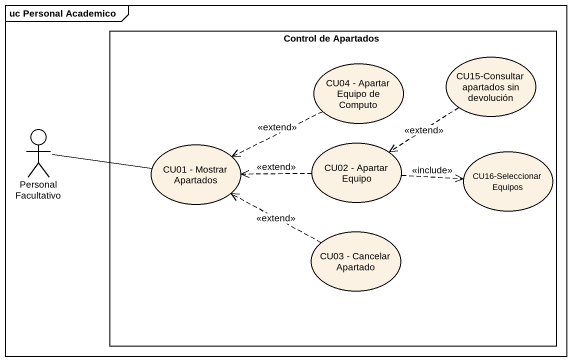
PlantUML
@startuml
mainframe uc Personal Academico
rectangle "Control de Apartados" as Control_de_Apartados {
  usecase "CU04 - Apartar Equipo de Computo" as CU04_Apartar_Equipo_de
  usecase "CU15-Consultar apartados sin devolución" as CU15_Consultar_apartados
  usecase "CU01 - Mostrar Apartados" as CU01_Mostrar_Apartados
  usecase "CU02 - Apartar Equipo" as CU02_Apartar_Equipo
  usecase "CU16-Seleccionar Equipos" as CU16_Seleccionar_Equipos
  usecase "CU03 - Cancelar Apartado" as CU03_Cancelar_Apartado
}
actor "Personal Facultativo" as Personal_Facultativo
CU04_Apartar_Equipo_de .left.> CU01_Mostrar_Apartados : <<extend>>
CU15_Consultar_apartados ..> CU02_Apartar_Equipo : <<extend>>
Personal_Facultativo -right- CU01_Mostrar_Apartados
CU02_Apartar_Equipo .left.> CU01_Mostrar_Apartados : <<extend>>
CU02_Apartar_Equipo .right.> CU16_Seleccionar_Equipos : <<include>>
CU03_Cancelar_Apartado .left.> CU01_Mostrar_Apartados : <<extend>>
@enduml
